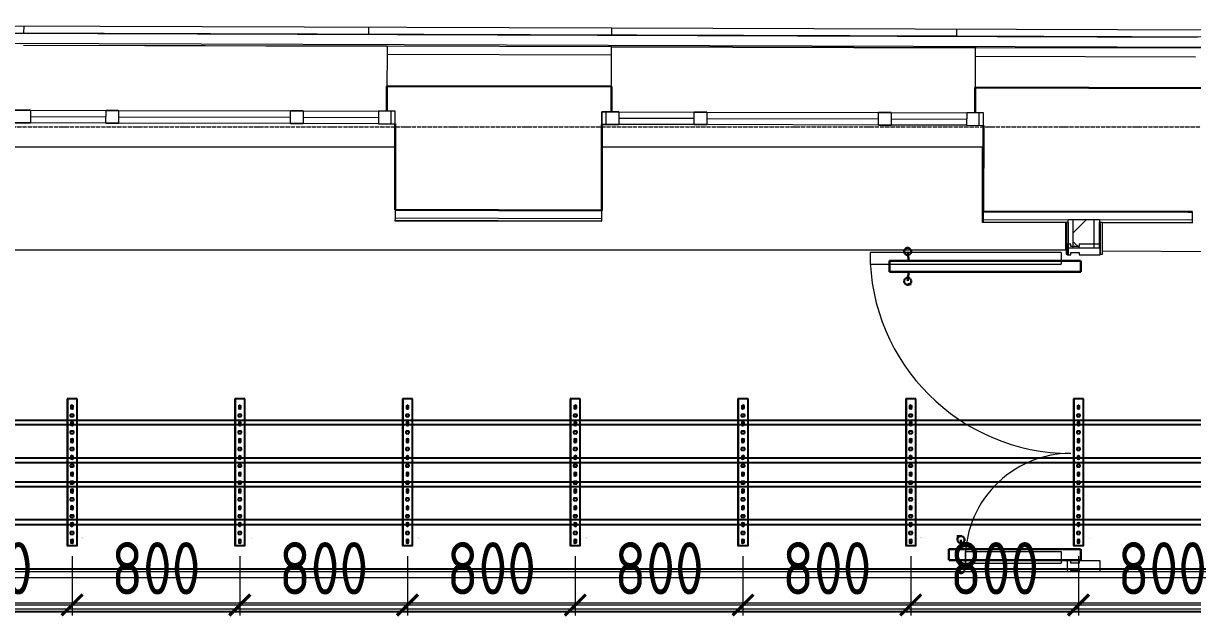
# Model space of a CAD drawing. Header units: millimetres. Extents: x -42533 to 645315, y 3457 to 82611.
# Drawn here: x 435991 to 441569, y 37255 to 40083 of the extents above; entities that cross this region are included whole.
import ezdxf
from ezdxf.enums import TextEntityAlignment as Align

# ---------------------------------------------------------------- set-up
doc = ezdxf.new("R2018")
doc.units = ezdxf.units.MM
doc.linetypes.add('ADSK_Линия сетки', pattern=[25, 20, -2.5, 0, -2.5])
doc.linetypes.add('ADSK_Штриховая_ш3 п1_5', pattern=[4.5, 3, -1.5])
for name, color, linetype in [('00_00_потолок_Панели из стали', 7, 'Continuous'), ('ЭОМ_Лотки авар.', 1, 'Continuous'), ('ЭОМ_Лотки рабочие', 5, 'Continuous')]:
    doc.layers.add(name, color=color, linetype=linetype)
for name, color, linetype, lineweight in [('_ Окна', 7, 'Continuous', 9), ('Витраж', 7, 'Continuous', 9), ('Двери', 7, 'Continuous', 9), ('Окна', 7, 'Continuous', 9), ('Оси', 253, 'Continuous', 9), ('Панели витража', 7, 'Continuous', 9), ('Перекрытие', 7, 'Continuous', 18), ('Стены внутренние', 7, 'Continuous', 18), ('Стены наружные', 7, 'Continuous', 18), ('Стены несущие', 7, 'Continuous', 30), ('Стены отделка', 7, 'Continuous', 30), ('Стены перегородки', 7, 'Continuous', 30), ('Стены штриховка', 7, 'Continuous', 9), ('ШТРИХОВКА', 252, 'Continuous', 15)]:
    doc.layers.add(name, color=color, linetype=linetype, lineweight=lineweight)
doc.layers.add('Линии', color=7, linetype='Continuous', lineweight=9, true_color=0x00a600)
doc.styles.get("Standard").update_dxf_attribs({"font": 'arial.ttf'})
doc.styles.add('М2', font='isocpeur.ttf', dxfattribs={"width": 0.8})
doc.dimstyles.new('М2-100', dxfattribs={"dimtxt": 250, "dimasz": 100, "dimexe": 50, "dimexo": 50, "dimgap": 50, "dimtad": 1, "dimdec": 0, "dimzin": 1, "dimtxsty": 'М2', "dimblk": 'ARCHTICK', "dimcen": 2.5, "dimdle": 50, "dimclre": 256, "dimclrt": 256, "dimadec": 0, "dimazin": 0, "dimtfac": 1, "dimtdec": 0, "dimtix": 1, "dimtmove": 1, "dimatfit": 3, "dimldrblk": 'NONE', "dimfxl": 1, "dimtolj": 1, "dimlwd": 9, "dimlwe": 9, "dimarcsym": 1})

# ---------------------------------------------------------------- blocks, each defined once
blk = doc.blocks.new('План 4 этажа')
at = {"layer": 'Стены внутренние', "lineweight": 9}
h = blk.add_hatch(dxfattribs=at)
h.set_pattern_fill('FP_3', color=8, style=0, pattern_type=2)
h.set_pattern_definition([(45, (591.94, 243.9), (-106.066, 106.066), []), (135, (591.94, 243.9), (-106.066, -106.066), [])])
h.paths.add_polyline_path([(25005.316, 12697.461), (25005.316, 12829.974), (24905.316, 12830.237), (24905.316, 12697.461)])
at = {"layer": '_ Окна', "color": 8, "lineweight": 18}
for p, q in [((19850.797, 13353.546), (19930.796, 13353.335)), ((19930.796, 13353.335), (19930.638, 13293.335)), ((20290.637, 13292.388), (20290.795, 13352.387)), ((20290.795, 13352.387), (20350.795, 13352.229)), ((20350.795, 13352.229), (20350.637, 13292.23)), ((21170.634, 13290.071), (21170.792, 13350.071)), ((21170.792, 13350.071), (21230.792, 13349.913)), ((21230.792, 13349.913), (21230.634, 13289.913)), ((21590.791, 13348.965), (21590.633, 13288.965)), ((21670.79, 13348.754), (21590.791, 13348.965)), ((21670.632, 13288.755), (21670.79, 13348.754)), ((22656.624, 13286.159), (22656.782, 13346.159)), ((22656.782, 13346.159), (22736.782, 13345.948)), ((22736.782, 13345.948), (22736.624, 13285.948)), ((23096.622, 13285), (23096.78, 13345)), ((23096.78, 13345), (23156.78, 13344.842)), ((23156.78, 13344.842), (23156.622, 13284.843)), ((23976.619, 13282.684), (23976.777, 13342.684)), ((23976.777, 13342.684), (24036.777, 13342.526)), ((24036.777, 13342.526), (24036.619, 13282.526)), ((24396.776, 13341.578), (24396.618, 13281.578)), ((24476.776, 13341.367), (24396.776, 13341.578)), ((24476.618, 13281.367), (24476.776, 13341.367)), ((19930.638, 13293.335), (19850.639, 13293.546)), ((20350.637, 13292.23), (20290.637, 13292.388)), ((21230.634, 13289.913), (21170.634, 13290.071)), ((21590.633, 13288.965), (21670.632, 13288.755)), ((22736.624, 13285.948), (22656.624, 13286.159)), ((23156.622, 13284.843), (23096.622, 13285)), ((24036.619, 13282.526), (23976.619, 13282.684)), ((24396.618, 13281.578), (24476.618, 13281.367))]:
    blk.add_line(p, q, dxfattribs=at)
at = {"layer": '_ Окна', "color": 8}
for p, q in [((21650.632, 13288.807), (21650.79, 13348.807)), ((22676.624, 13286.106), (22676.782, 13346.106)), ((24456.618, 13281.42), (24456.776, 13341.42)), ((19930.717, 13323.335), (20290.716, 13322.387)), ((20350.716, 13322.23), (21170.713, 13320.071)), ((21230.713, 13319.913), (21590.712, 13318.965)), ((22736.703, 13315.948), (23096.701, 13315)), ((23156.701, 13314.842), (23976.698, 13312.684)), ((24036.698, 13312.526), (24396.697, 13311.578))]:
    blk.add_line(p, q, dxfattribs=at)
at = {"layer": 'Витраж', "color": 8, "lineweight": 18, "extrusion": (0, 0, -1)}
for p, q in [((24892.816, 12714.652), (24875.816, 12714.652)), ((24875.816, 12714.652), (24875.816, 12664.652)), ((24875.816, 12664.652), (24892.816, 12664.652)), ((24892.816, 12704.652), (24892.816, 12714.652)), ((24932.816, 12704.652), (24892.816, 12704.652)), ((24892.816, 12664.652), (24892.816, 12674.652)), ((24892.816, 12674.652), (24932.816, 12674.652)), ((25032.816, 12714.652), (24932.816, 12714.652)), ((24932.816, 12714.652), (24932.816, 12704.652)), ((24932.816, 12674.652), (24932.816, 12664.652)), ((24932.816, 12664.652), (25032.816, 12664.652)), ((25032.816, 12664.652), (25032.816, 12714.652)), ((24892.816, 11204.652), (24875.816, 11204.652)), ((24875.816, 11204.652), (24875.816, 11154.652)), ((24892.816, 11194.652), (24892.816, 11204.652)), ((24932.816, 11194.652), (24892.816, 11194.652)), ((24892.816, 11154.652), (24892.816, 11164.652)), ((24892.816, 11164.652), (24932.816, 11164.652)), ((25032.816, 11204.652), (24932.816, 11204.652)), ((24932.816, 11204.652), (24932.816, 11194.652)), ((24932.816, 11164.652), (24932.816, 11154.652)), ((25032.816, 11154.652), (25032.816, 11204.652)), ((24875.816, 11154.652), (24892.816, 11154.652)), ((24932.816, 11154.652), (25032.816, 11154.652))]:
    blk.add_line(p, q, dxfattribs=at)
at = {"layer": 'Двери', "color": 8}
for p, q in [((23935.536, 12674.652), (23935.536, 12619.652)), ((24847.816, 12674.652), (23935.536, 12674.652)), ((24847.816, 12674.652), (24847.816, 12619.652)), ((23935.536, 12619.652), (24847.816, 12619.652)), ((24390.494, 11249.652), (24390.494, 11194.652)), ((24390.494, 11249.652), (24847.816, 11249.652)), ((24390.494, 11194.652), (24390.494, 11249.652)), ((24847.816, 11249.652), (24847.816, 11194.652)), ((24390.494, 11194.652), (24847.816, 11194.652))]:
    blk.add_line(p, q, dxfattribs=at)
for centre, radius, start, end in [((24892.816, 12674.652), 957.28, 180, 270), ((24892.816, 11214.652), 502.72, 90, 182.280033)]:
    blk.add_arc(centre, radius, start, end, dxfattribs=at)
at = {"layer": 'Линии', "color": 8, "linetype": 'ADSK_Штриховая_ш3 п1_5', "lineweight": 30}
for p, q in [((24120.306, 12635.413), (24115.158, 12680.118)), ((24028.6, 12582.413), (24027.874, 12635.413)), ((24027.874, 12635.413), (24940.96, 12635.413)), ((24940.96, 12635.413), (24940.96, 12582.413)), ((24940.96, 12582.413), (24028.6, 12582.413)), ((24120.306, 12582.915), (24115.158, 12538.21)), ((24115.158, 12523.551), (24133.457, 12523.551)), ((24369.316, 11323.551), (24349.316, 11323.551)), ((24369.316, 11261.551), (24369.316, 11306.551)), ((24310.9, 11208.551), (24310.9, 11261.551)), ((24310.9, 11261.551), (24940.96, 11261.551)), ((24940.96, 11261.551), (24941.685, 11208.551)), ((24941.685, 11208.551), (24310.9, 11208.551)), ((24369.316, 11208.551), (24369.316, 11163.551))]:
    blk.add_line(p, q, dxfattribs=at)
for centre in [(24115.158, 12680.118), (24115.158, 12538.21), (24369.316, 11306.551), (24369.316, 11163.551)]:
    blk.add_circle(centre, 17, dxfattribs=at)
at = {"layer": 'Окна', "color": 8}
for p, q in [((19930.796, 13353.335), (19850.797, 13353.546)), ((19930.796, 13353.335), (20290.795, 13352.387)), ((20350.795, 13352.229), (20290.795, 13352.387)), ((20350.795, 13352.229), (21170.792, 13350.071)), ((21230.792, 13349.913), (21170.792, 13350.071)), ((21230.792, 13349.913), (21590.791, 13348.965)), ((21670.79, 13348.754), (21590.791, 13348.965)), ((21670.632, 13288.755), (21670.79, 13348.754)), ((22656.782, 13346.159), (22656.624, 13286.159)), ((22736.782, 13345.948), (22656.782, 13346.159)), ((22736.782, 13345.948), (23096.78, 13345)), ((23156.78, 13344.842), (23096.78, 13345)), ((23156.78, 13344.842), (23976.777, 13342.684)), ((24036.777, 13342.526), (23976.777, 13342.684)), ((24036.777, 13342.526), (24396.776, 13341.578)), ((24476.776, 13341.367), (24396.776, 13341.578)), ((24476.618, 13281.367), (24476.776, 13341.367)), ((19850.639, 13293.546), (19930.638, 13293.335)), ((20290.637, 13292.388), (19930.638, 13293.335)), ((20290.637, 13292.388), (20350.637, 13292.23)), ((21170.634, 13290.071), (20350.637, 13292.23)), ((21170.634, 13290.071), (21230.634, 13289.913)), ((21590.633, 13288.965), (21230.634, 13289.913)), ((21590.633, 13288.965), (21670.632, 13288.755)), ((22656.624, 13286.159), (22736.624, 13285.948)), ((23096.622, 13285), (22736.624, 13285.948)), ((23096.622, 13285), (23156.622, 13284.843)), ((23976.619, 13282.684), (23156.622, 13284.843)), ((23976.619, 13282.684), (24036.619, 13282.526)), ((24396.618, 13281.578), (24036.619, 13282.526)), ((24396.618, 13281.578), (24476.618, 13281.367))]:
    blk.add_line(p, q, dxfattribs=at)
at = {"layer": 'Оси', "color": 8, "linetype": 'ADSK_Линия сетки'}
blk.add_line((-10052.178, 13274.489), (56511.792, 13274.489), dxfattribs=at)
at = {"layer": 'Панели витража', "color": 8, "lineweight": 18}
for p, q in [((24892.816, 11164.652), (24892.816, 11157.461)), ((24932.816, 11164.652), (24892.816, 11164.652)), ((24892.816, 11157.461), (24932.816, 11157.461)), ((24932.816, 11157.461), (24932.816, 11164.652))]:
    blk.add_line(p, q, dxfattribs=at)
at = {"layer": 'Перекрытие', "color": 8}
for p, q in [((21669.97, 13176.945), (19850.332, 13176.945)), ((21669.97, 13037.16), (21669.97, 13176.945)), ((24471.781, 13177.867), (22656.339, 13177.867)), ((24471.781, 12818.332), (24471.781, 13177.867)), ((24869.329, 12818.332), (24471.781, 12818.332)), ((24869.329, 12687.413), (24869.329, 12818.332)), ((14086.545, 12687.413), (24869.329, 12687.413)), ((25044.816, 12682.487), (35856.897, 12638.135))]:
    blk.add_line(p, q, dxfattribs=at)
at = {"layer": 'Стены внутренние', "color": 8}
blk.add_line((24475.433, 12831.369), (24471.781, 12831.379), dxfattribs=at)
at = {"layer": 'Стены наружные', "color": 8}
for p, q in [((11516.939, 13749.487), (25496.206, 13702.173)), ((16571.769, 13767.48), (22702.229, 13746.686)), ((24348.549, 13706.102), (18708.58, 13725.232)), ((19898.08, 13756.198), (19897.962, 13721.198)), ((21543.683, 13750.616), (21543.565, 13715.616)), ((22702.229, 13746.686), (22702.11, 13711.687)), ((22702.229, 13746.686), (28326.891, 13727.608)), ((24348.668, 13741.102), (24348.549, 13706.102)), ((30135.462, 13636.471), (11516.939, 13699.487)), ((29973.519, 13687.023), (24348.549, 13706.102)), ((19896.612, 13663.426), (21631.606, 13658.859)), ((19896.983, 13663.425), (19896.986, 13664.425)), ((19896.986, 13664.425), (21631.98, 13659.857)), ((21631.98, 13659.857), (21631.977, 13658.857)), ((22701.973, 13656.041), (22701.976, 13657.041)), ((22701.976, 13657.041), (24436.97, 13652.473)), ((22702.598, 13656.039), (24437.592, 13651.472)), ((24436.97, 13652.473), (24436.967, 13651.473)), ((24475.401, 12819.369), (24471.781, 12819.379))]:
    blk.add_line(p, q, dxfattribs=at)
at = {"layer": 'Стены несущие', "color": 8}
for p, q in [((21631.106, 13468.859), (21630.79, 13348.86)), ((21631.106, 13468.859), (22702.098, 13466.04)), ((22701.782, 13346.04), (22702.098, 13466.04)), ((24437.092, 13461.472), (24436.776, 13341.473)), ((25521.056, 13458.619), (24437.092, 13461.472)), ((21670.632, 13288.755), (21669.553, 12878.756)), ((22655.545, 12876.16), (22656.624, 13286.159)), ((24476.618, 13281.367), (24475.538, 12871.369)), ((22655.545, 12876.16), (21669.553, 12878.756)), ((24475.538, 12871.369), (24475.538, 12871.369)), ((25451.35, 12868.8), (24475.538, 12871.369)), ((25451.35, 12868.8), (25474.502, 12868.739))]:
    blk.add_line(p, q, dxfattribs=at)
at = {"layer": 'Стены отделка', "color": 8, "lineweight": 9}
for p, q in [((21631.501, 13618.859), (21631.106, 13468.859)), ((21631.606, 13658.859), (21631.501, 13618.859)), ((22702.598, 13656.039), (21631.606, 13658.859)), ((22702.098, 13466.04), (22702.598, 13656.039)), ((24437.487, 13611.472), (24437.092, 13461.472)), ((24437.592, 13651.472), (24437.487, 13611.472)), ((24437.487, 13611.472), (24437.487, 13611.472)), ((24442.592, 13651.458), (24437.592, 13651.472)), ((25521.556, 13648.618), (24442.592, 13651.458)), ((21669.448, 12838.756), (21669.416, 12826.756)), ((21669.553, 12878.756), (21669.448, 12838.756)), ((22655.439, 12836.16), (21669.448, 12838.756)), ((22655.408, 12824.16), (22655.439, 12836.16)), ((22655.439, 12836.16), (22655.545, 12876.16)), ((24475.433, 12831.369), (24475.401, 12819.369)), ((24475.538, 12871.369), (24475.433, 12831.369)), ((25474.397, 12828.739), (24475.433, 12831.369)), ((25030.316, 12830.303), (24880.316, 12830.303)), ((25030.316, 12829.908), (25030.316, 12830.303)), ((25474.397, 12828.739), (25474.502, 12868.739)), ((21669.416, 12826.756), (22655.408, 12824.16)), ((24475.401, 12819.369), (24870.816, 12818.328)), ((24870.816, 12818.328), (24870.816, 12667.461)), ((24882.816, 12818.297), (24880.316, 12818.303)), ((24880.316, 12818.303), (24880.316, 12697.461)), ((24882.816, 12667.461), (24882.816, 12818.297)), ((25030.316, 12817.908), (25032.816, 12817.902)), ((25030.316, 12697.461), (25030.316, 12817.908)), ((25032.816, 12817.902), (25032.816, 12667.461)), ((25044.816, 12817.87), (25474.366, 12816.739)), ((25044.816, 12667.461), (25044.816, 12817.87)), ((25474.366, 12816.739), (25474.397, 12828.739)), ((24870.816, 12667.461), (24882.816, 12667.461)), ((24880.316, 12697.461), (25030.316, 12697.461)), ((25032.816, 12667.461), (25044.816, 12667.461)), ((32527.844, 11166.652), (18267.505, 11166.652)), ((32495.844, 10974.652), (18279.505, 10974.652)), ((18441.505, 10962.652), (32415.844, 10962.652))]:
    blk.add_line(p, q, dxfattribs=at)
at = {"layer": 'Стены перегородки', "color": 8, "lineweight": 18}
for p, q in [((32527.844, 11124.652), (18267.505, 11124.652)), ((18267.505, 11004.652), (32577.844, 11004.652))]:
    blk.add_line(p, q, dxfattribs=at)
at = {"layer": 'Стены штриховка', "color": 8}
for p, q in [((22702.493, 13616.039), (21631.501, 13618.859)), ((24437.487, 13611.472), (25488.298, 13608.705)), ((24880.316, 12818.303), (24880.316, 12830.303)), ((24905.316, 12697.461), (24905.316, 12830.303)), ((25005.316, 12697.461), (25005.316, 12830.303)), ((25030.316, 12829.908), (25030.316, 12817.908)), ((21669.421, 12828.756), (22655.413, 12826.16)), ((24475.407, 12821.369), (24880.316, 12820.303)), ((24880.316, 12818.303), (24872.816, 12818.323)), ((24872.816, 12818.323), (24872.816, 12667.461)), ((25030.316, 12819.908), (25474.371, 12818.739)), ((25042.816, 12817.875), (25032.816, 12817.902)), ((25042.816, 12817.875), (25042.816, 12667.461)), ((32527.844, 11164.652), (18267.505, 11164.652)), ((18279.505, 11154.652), (32515.844, 11154.652)), ((18441.505, 10964.652), (32415.844, 10964.652))]:
    blk.add_line(p, q, dxfattribs=at)
blk = doc.blocks.new('*U1397')
at = {"color": 0, "linetype": 'Continuous', "lineweight": 25}
for p, q in [((-78.8, -46976.1), (-78.8, 0)), ((78.8, -46976.1), (78.8, 0))]:
    blk.add_line(p, q, dxfattribs=at)
blk.add_lwpolyline([(100.8, -46976.1), (100.8, 0), (-100.8, 0), (-100.8, -46976.1)], close=True, dxfattribs=at)
at = {"color": 0, "flags": 9}
for tag, p in [('АРТИКУЛ', (-59.7, -11.8)), ('НАИМЕНОВАНИЕ', (-59.1, -7)), ('ПРИМЕЧАНИЕ', (-58.8, -17.3))]:
    blk.add_attdef(tag, text='', height=2.5, dxfattribs=at).set_placement(p, align=Align.TOP_LEFT)
at = {"color": 0, "lineweight": 30, "flags": 104}
for tag, p in [('ВЫСОТА', (-59.6, -20.9)), ('ДЛИНА', (-59.5, -36.1)), ('ТОЛЩИНА', (-59, -31)), ('ШИРИНА', (-58.9, -25.1))]:
    blk.add_attdef(tag, text='', height=2.5, dxfattribs=at).set_placement(p, align=Align.TOP_LEFT)
blk = doc.blocks.new('*U1514')
at = {"color": 0, "linetype": 'Continuous', "lineweight": 25}
for p, q in [((-78.8, -46398.7), (-78.8, 0)), ((78.8, -46398.7), (78.8, 0))]:
    blk.add_line(p, q, dxfattribs=at)
blk.add_lwpolyline([(100.8, -46398.7), (100.8, 0), (-100.8, 0), (-100.8, -46398.7)], close=True, dxfattribs=at)
at = {"color": 0, "flags": 9}
for tag, p in [('АРТИКУЛ', (-59.7, -11.8)), ('НАИМЕНОВАНИЕ', (-59.1, -7)), ('ПРИМЕЧАНИЕ', (-58.8, -17.3))]:
    blk.add_attdef(tag, text='', height=2.5, dxfattribs=at).set_placement(p, align=Align.TOP_LEFT)
at = {"color": 0, "lineweight": 30, "flags": 104}
for tag, p in [('ВЫСОТА', (-59.6, -20.9)), ('ДЛИНА', (-59.5, -36.1)), ('ТОЛЩИНА', (-59, -31)), ('ШИРИНА', (-58.9, -25.1))]:
    blk.add_attdef(tag, text='', height=2.5, dxfattribs=at).set_placement(p, align=Align.TOP_LEFT)
blk = doc.blocks.new('*U45')
at = {"color": 0, "linetype": 'ByBlock', "lineweight": -2}
for points in [[(24, -700), (24, 0), (-24, 0), (-24, -700)], [(-22.5, -700), (-22.5, 0)], [(22.5, -700), (22.5, 0)], [(-24, -700), (24, -700)]]:
    blk.add_lwpolyline(points, dxfattribs=at)
at = {"color": 254, "transparency": 33554483}
blk.add_lwpolyline([(0, 0.7), (0, -2.2)], dxfattribs=at)
at = {"color": 0, "linetype": 'ByBlock', "lineweight": -2}
for points in [[(-6.7, -54.8, 0.345739), (-6.7, -65.2), (6.7, -65.2, 0.345739), (6.7, -54.8)], [(-5.2, -13.3), (-5.2, -26.7, 0.345739), (5.2, -26.7), (5.2, -13.3, 0.345739)], [(-5.2, -93.3), (-5.2, -106.7, 0.345739), (5.2, -106.7), (5.2, -93.3, 0.345739)], [(-6.7, -134.8, 0.345739), (-6.7, -145.2), (6.7, -145.2, 0.345739), (6.7, -134.8)], [(-6.7, -214.8, 0.345739), (-6.7, -225.2), (6.7, -225.2, 0.345739), (6.7, -214.8)], [(-5.2, -173.3), (-5.2, -186.7, 0.345739), (5.2, -186.7), (5.2, -173.3, 0.345739)], [(-5.2, -253.3), (-5.2, -266.7, 0.345739), (5.2, -266.7), (5.2, -253.3, 0.345739)], [(-6.7, -294.8, 0.345739), (-6.7, -305.2), (6.7, -305.2, 0.345739), (6.7, -294.8)], [(-5.2, -333.3), (-5.2, -346.7, 0.345739), (5.2, -346.7), (5.2, -333.3, 0.345739)], [(-6.7, -374.8, 0.345739), (-6.7, -385.2), (6.7, -385.2, 0.345739), (6.7, -374.8)], [(-5.2, -413.3), (-5.2, -426.7, 0.345739), (5.2, -426.7), (5.2, -413.3, 0.345739)], [(-6.7, -454.8, 0.345739), (-6.7, -465.2), (6.7, -465.2, 0.345739), (6.7, -454.8)], [(-5.2, -493.3), (-5.2, -506.7, 0.345739), (5.2, -506.7), (5.2, -493.3, 0.345739)], [(-6.7, -534.8, 0.345739), (-6.7, -545.2), (6.7, -545.2, 0.345739), (6.7, -534.8)], [(-5.2, -573.3), (-5.2, -586.7, 0.345739), (5.2, -586.7), (5.2, -573.3, 0.345739)], [(-6.7, -614.8, 0.345739), (-6.7, -625.2), (6.7, -625.2, 0.345739), (6.7, -614.8)], [(-5.2, -653.3), (-5.2, -666.7, 0.345739), (5.2, -666.7), (5.2, -653.3, 0.345739)]]:
    blk.add_lwpolyline(points, format="xyb", close=True, dxfattribs=at)
at = {"flags": 9}
for tag, p in [('АРТИКУЛ', (-58.9, -24.5)), ('ПРИМЕЧАНИЕ', (-58.3, -30.8)), ('НАИМЕНОВАНИЕ', (-58.2, -19.4))]:
    blk.add_attdef(tag, p, '', height=2.5, dxfattribs=at)
at = {"lineweight": 30, "flags": 104}
blk.add_attdef('ДЛИНА', text='', height=2.5, dxfattribs=at).set_placement((-57.7, -34.6), align=Align.TOP_LEFT)
blk = doc.blocks.new('_ArchTick')
at = {"color": 0, "linetype": 'ByBlock', "lineweight": 70, "const_width": 0.15}
blk.add_lwpolyline([(-0.5, -0.5), (0.5, 0.5)], dxfattribs=at)
blk = doc.blocks.new('*D1653')
at = {"layer": '00_00_потолок_Панели из стали', "lineweight": 9, "transparency": 16777216}
for p, q in [((435422.8, 37544.1), (435422.8, 37260.6)), ((436223, 37543.4), (436223, 37260.6))]:
    blk.add_line(p, q, dxfattribs=at)
at = {"layer": '00_00_потолок_Панели из стали', "color": 0, "lineweight": 9, "transparency": 16777216}
blk.add_line((436273, 37310.6), (435372.8, 37310.6), dxfattribs=at)
at = {"layer": 'Defpoints', "color": 0, "transparency": 16777216}
for p in [(435422.8, 37594.1), (436223, 37593.4), (435422.8, 37310.6)]:
    blk.add_point(p, dxfattribs=at)
at = {"layer": '00_00_потолок_Панели из стали', "color": 0, "lineweight": 9, "transparency": 16777216, "xscale": 100, "yscale": 100, "zscale": 100, "rotation": 180}
blk.add_blockref('_ArchTick', (435422.8, 37310.6), dxfattribs=at)
at = {"layer": '00_00_потолок_Панели из стали', "color": 0, "lineweight": 9, "transparency": 16777216, "xscale": 100, "yscale": 100, "zscale": 100}
blk.add_blockref('_ArchTick', (436223, 37310.6), dxfattribs=at)
at = {"layer": '00_00_потолок_Панели из стали', "transparency": 16777216, "insert": (435822.9, 37485.6), "char_height": 250, "attachment_point": 5, "style": 'М2'}
blk.add_mtext('\\A1;800', dxfattribs=at)
blk = doc.blocks.new('_None')
blk = doc.blocks.new('*D1654')
at = {"layer": '00_00_потолок_Панели из стали', "lineweight": 9, "transparency": 16777216}
for p, q in [((436223, 37544.1), (436223, 37260.6)), ((437023.2, 37543.4), (437023.2, 37260.6))]:
    blk.add_line(p, q, dxfattribs=at)
at = {"layer": '00_00_потолок_Панели из стали', "color": 0, "lineweight": 9, "transparency": 16777216}
blk.add_line((437073.2, 37310.6), (436173, 37310.6), dxfattribs=at)
at = {"layer": 'Defpoints', "color": 0, "transparency": 16777216}
for p in [(436223, 37594.1), (437023.2, 37593.4), (436223, 37310.6)]:
    blk.add_point(p, dxfattribs=at)
at = {"layer": '00_00_потолок_Панели из стали', "color": 0, "lineweight": 9, "transparency": 16777216, "xscale": 100, "yscale": 100, "zscale": 100, "rotation": 180}
blk.add_blockref('_ArchTick', (436223, 37310.6), dxfattribs=at)
at = {"layer": '00_00_потолок_Панели из стали', "color": 0, "lineweight": 9, "transparency": 16777216, "xscale": 100, "yscale": 100, "zscale": 100}
blk.add_blockref('_ArchTick', (437023.2, 37310.6), dxfattribs=at)
at = {"layer": '00_00_потолок_Панели из стали', "transparency": 16777216, "insert": (436623.1, 37485.6), "char_height": 250, "attachment_point": 5, "style": 'М2'}
blk.add_mtext('\\A1;800', dxfattribs=at)
blk = doc.blocks.new('*D1655')
at = {"layer": '00_00_потолок_Панели из стали', "lineweight": 9, "transparency": 16777216}
for p, q in [((437023.2, 37544.1), (437023.2, 37260.6)), ((437823.4, 37543.4), (437823.4, 37260.6))]:
    blk.add_line(p, q, dxfattribs=at)
at = {"layer": '00_00_потолок_Панели из стали', "color": 0, "lineweight": 9, "transparency": 16777216}
blk.add_line((437873.4, 37310.6), (436973.2, 37310.6), dxfattribs=at)
at = {"layer": 'Defpoints', "color": 0, "transparency": 16777216}
for p in [(437023.2, 37594.1), (437823.4, 37593.4), (437023.2, 37310.6)]:
    blk.add_point(p, dxfattribs=at)
at = {"layer": '00_00_потолок_Панели из стали', "color": 0, "lineweight": 9, "transparency": 16777216, "xscale": 100, "yscale": 100, "zscale": 100, "rotation": 180}
blk.add_blockref('_ArchTick', (437023.2, 37310.6), dxfattribs=at)
at = {"layer": '00_00_потолок_Панели из стали', "color": 0, "lineweight": 9, "transparency": 16777216, "xscale": 100, "yscale": 100, "zscale": 100}
blk.add_blockref('_ArchTick', (437823.4, 37310.6), dxfattribs=at)
at = {"layer": '00_00_потолок_Панели из стали', "transparency": 16777216, "insert": (437423.3, 37485.6), "char_height": 250, "attachment_point": 5, "style": 'М2'}
blk.add_mtext('\\A1;800', dxfattribs=at)
blk = doc.blocks.new('*D1666')
at = {"layer": '00_00_потолок_Панели из стали', "lineweight": 9, "transparency": 16777216}
for p, q in [((437823.4, 37544.1), (437823.4, 37260.6)), ((438623.6, 37543.4), (438623.6, 37260.6))]:
    blk.add_line(p, q, dxfattribs=at)
at = {"layer": '00_00_потолок_Панели из стали', "color": 0, "lineweight": 9, "transparency": 16777216}
blk.add_line((438673.6, 37310.6), (437773.4, 37310.6), dxfattribs=at)
at = {"layer": 'Defpoints', "color": 0, "transparency": 16777216}
for p in [(437823.4, 37594.1), (438623.6, 37593.4), (437823.4, 37310.6)]:
    blk.add_point(p, dxfattribs=at)
at = {"layer": '00_00_потолок_Панели из стали', "color": 0, "lineweight": 9, "transparency": 16777216, "xscale": 100, "yscale": 100, "zscale": 100, "rotation": 180}
blk.add_blockref('_ArchTick', (437823.4, 37310.6), dxfattribs=at)
at = {"layer": '00_00_потолок_Панели из стали', "color": 0, "lineweight": 9, "transparency": 16777216, "xscale": 100, "yscale": 100, "zscale": 100}
blk.add_blockref('_ArchTick', (438623.6, 37310.6), dxfattribs=at)
at = {"layer": '00_00_потолок_Панели из стали', "transparency": 16777216, "insert": (438223.5, 37485.6), "char_height": 250, "attachment_point": 5, "style": 'М2'}
blk.add_mtext('\\A1;800', dxfattribs=at)
blk = doc.blocks.new('*D1667')
at = {"layer": '00_00_потолок_Панели из стали', "lineweight": 9, "transparency": 16777216}
for p, q in [((438623.6, 37544.1), (438623.6, 37260.6)), ((439423.8, 37543.4), (439423.8, 37260.6))]:
    blk.add_line(p, q, dxfattribs=at)
at = {"layer": '00_00_потолок_Панели из стали', "color": 0, "lineweight": 9, "transparency": 16777216}
blk.add_line((439473.8, 37310.6), (438573.6, 37310.6), dxfattribs=at)
at = {"layer": 'Defpoints', "color": 0, "transparency": 16777216}
for p in [(438623.6, 37594.1), (439423.8, 37593.4), (438623.6, 37310.6)]:
    blk.add_point(p, dxfattribs=at)
at = {"layer": '00_00_потолок_Панели из стали', "color": 0, "lineweight": 9, "transparency": 16777216, "xscale": 100, "yscale": 100, "zscale": 100, "rotation": 180}
blk.add_blockref('_ArchTick', (438623.6, 37310.6), dxfattribs=at)
at = {"layer": '00_00_потолок_Панели из стали', "color": 0, "lineweight": 9, "transparency": 16777216, "xscale": 100, "yscale": 100, "zscale": 100}
blk.add_blockref('_ArchTick', (439423.8, 37310.6), dxfattribs=at)
at = {"layer": '00_00_потолок_Панели из стали', "transparency": 16777216, "insert": (439023.7, 37485.6), "char_height": 250, "attachment_point": 5, "style": 'М2'}
blk.add_mtext('\\A1;800', dxfattribs=at)
blk = doc.blocks.new('*D1668')
at = {"layer": '00_00_потолок_Панели из стали', "lineweight": 9, "transparency": 16777216}
for p, q in [((439423.8, 37544.1), (439423.8, 37260.6)), ((440224, 37543.4), (440224, 37260.6))]:
    blk.add_line(p, q, dxfattribs=at)
at = {"layer": '00_00_потолок_Панели из стали', "color": 0, "lineweight": 9, "transparency": 16777216}
blk.add_line((440274, 37310.6), (439373.8, 37310.6), dxfattribs=at)
at = {"layer": 'Defpoints', "color": 0, "transparency": 16777216}
for p in [(439423.8, 37594.1), (440224, 37593.4), (439423.8, 37310.6)]:
    blk.add_point(p, dxfattribs=at)
at = {"layer": '00_00_потолок_Панели из стали', "color": 0, "lineweight": 9, "transparency": 16777216, "xscale": 100, "yscale": 100, "zscale": 100, "rotation": 180}
blk.add_blockref('_ArchTick', (439423.8, 37310.6), dxfattribs=at)
at = {"layer": '00_00_потолок_Панели из стали', "color": 0, "lineweight": 9, "transparency": 16777216, "xscale": 100, "yscale": 100, "zscale": 100}
blk.add_blockref('_ArchTick', (440224, 37310.6), dxfattribs=at)
at = {"layer": '00_00_потолок_Панели из стали', "transparency": 16777216, "insert": (439823.9, 37485.6), "char_height": 250, "attachment_point": 5, "style": 'М2'}
blk.add_mtext('\\A1;800', dxfattribs=at)
blk = doc.blocks.new('*D1669')
at = {"layer": '00_00_потолок_Панели из стали', "lineweight": 9, "transparency": 16777216}
for p, q in [((440224, 37544.1), (440224, 37260.6)), ((441024.2, 37543.4), (441024.2, 37260.6))]:
    blk.add_line(p, q, dxfattribs=at)
at = {"layer": '00_00_потолок_Панели из стали', "color": 0, "lineweight": 9, "transparency": 16777216}
blk.add_line((441074.2, 37310.6), (440174, 37310.6), dxfattribs=at)
at = {"layer": 'Defpoints', "color": 0, "transparency": 16777216}
for p in [(440224, 37594.1), (441024.2, 37593.4), (440224, 37310.6)]:
    blk.add_point(p, dxfattribs=at)
at = {"layer": '00_00_потолок_Панели из стали', "color": 0, "lineweight": 9, "transparency": 16777216, "xscale": 100, "yscale": 100, "zscale": 100, "rotation": 180}
blk.add_blockref('_ArchTick', (440224, 37310.6), dxfattribs=at)
at = {"layer": '00_00_потолок_Панели из стали', "color": 0, "lineweight": 9, "transparency": 16777216, "xscale": 100, "yscale": 100, "zscale": 100}
blk.add_blockref('_ArchTick', (441024.2, 37310.6), dxfattribs=at)
at = {"layer": '00_00_потолок_Панели из стали', "transparency": 16777216, "insert": (440624.1, 37485.6), "char_height": 250, "attachment_point": 5, "style": 'М2'}
blk.add_mtext('\\A1;800', dxfattribs=at)
blk = doc.blocks.new('*D1670')
at = {"layer": '00_00_потолок_Панели из стали', "lineweight": 9, "transparency": 16777216}
for p, q in [((441024.2, 37544.1), (441024.2, 37260.6)), ((441824.4, 37543.4), (441824.4, 37260.6))]:
    blk.add_line(p, q, dxfattribs=at)
at = {"layer": '00_00_потолок_Панели из стали', "color": 0, "lineweight": 9, "transparency": 16777216}
blk.add_line((441874.4, 37310.6), (440974.2, 37310.6), dxfattribs=at)
at = {"layer": 'Defpoints', "color": 0, "transparency": 16777216}
for p in [(441024.2, 37594.1), (441824.4, 37593.4), (441024.2, 37310.6)]:
    blk.add_point(p, dxfattribs=at)
at = {"layer": '00_00_потолок_Панели из стали', "color": 0, "lineweight": 9, "transparency": 16777216, "xscale": 100, "yscale": 100, "zscale": 100, "rotation": 180}
blk.add_blockref('_ArchTick', (441024.2, 37310.6), dxfattribs=at)
at = {"layer": '00_00_потолок_Панели из стали', "color": 0, "lineweight": 9, "transparency": 16777216, "xscale": 100, "yscale": 100, "zscale": 100}
blk.add_blockref('_ArchTick', (441824.4, 37310.6), dxfattribs=at)
at = {"layer": '00_00_потолок_Панели из стали', "transparency": 16777216, "insert": (441424.3, 37485.6), "char_height": 250, "attachment_point": 5, "style": 'М2'}
blk.add_mtext('\\A1;800', dxfattribs=at)

msp = doc.modelspace()

# ---------------------------------------------------------------- block references
at = {"layer": 'ШТРИХОВКА'}
msp.add_blockref('План 4 этажа', (416094.2, 26315.8), dxfattribs=at)
at = {"layer": 'ЭОМ_Лотки авар.', "color": 1, "rotation": 90}
msp.add_blockref('*U1514', (417741, 38090), dxfattribs=at)
at = {"layer": 'ЭОМ_Лотки рабочие'}
ref = msp.add_blockref('*U45', (436223, 37594.1), dxfattribs=dict(at, rotation=180))
lines = msp.add_mtext('700 мм', dxfattribs={"layer": '0', "insert": (436280.7, 37628.7), "char_height": 2.5, "attachment_point": 1, "rotation": 180})
ref.add_attrib('ДЛИНА', '', (436280.7, 37628.7)).embed_mtext(lines)
ref = msp.add_blockref('*U45', (437023.2, 37594.1), dxfattribs=dict(at, rotation=180))
lines = msp.add_mtext('700 мм', dxfattribs={"layer": '0', "insert": (437080.9, 37628.7), "char_height": 2.5, "attachment_point": 1, "rotation": 180})
ref.add_attrib('ДЛИНА', '', (437080.9, 37628.7)).embed_mtext(lines)
ref = msp.add_blockref('*U45', (437823.4, 37594.1), dxfattribs=dict(at, rotation=180))
lines = msp.add_mtext('700 мм', dxfattribs={"layer": '0', "insert": (437881.1, 37628.7), "char_height": 2.5, "attachment_point": 1, "rotation": 180})
ref.add_attrib('ДЛИНА', '', (437881.1, 37628.7)).embed_mtext(lines)
ref = msp.add_blockref('*U45', (438623.6, 37594.1), dxfattribs=dict(at, rotation=180))
lines = msp.add_mtext('700 мм', dxfattribs={"layer": '0', "insert": (438681.3, 37628.7), "char_height": 2.5, "attachment_point": 1, "rotation": 180})
ref.add_attrib('ДЛИНА', '', (438681.3, 37628.7)).embed_mtext(lines)
ref = msp.add_blockref('*U45', (439423.8, 37594.1), dxfattribs=dict(at, rotation=180))
lines = msp.add_mtext('700 мм', dxfattribs={"layer": '0', "insert": (439481.5, 37628.7), "char_height": 2.5, "attachment_point": 1, "rotation": 180})
ref.add_attrib('ДЛИНА', '', (439481.5, 37628.7)).embed_mtext(lines)
ref = msp.add_blockref('*U45', (440224, 37594.1), dxfattribs=dict(at, rotation=180))
lines = msp.add_mtext('700 мм', dxfattribs={"layer": '0', "insert": (440281.7, 37628.7), "char_height": 2.5, "attachment_point": 1, "rotation": 180})
ref.add_attrib('ДЛИНА', '', (440281.7, 37628.7)).embed_mtext(lines)
ref = msp.add_blockref('*U45', (441024.2, 37594.1), dxfattribs=dict(at, rotation=180))
lines = msp.add_mtext('700 мм', dxfattribs={"layer": '0', "insert": (441081.9, 37628.7), "char_height": 2.5, "attachment_point": 1, "rotation": 180})
ref.add_attrib('ДЛИНА', '', (441081.9, 37628.7)).embed_mtext(lines)
at = {"layer": 'ЭОМ_Лотки рабочие', "rotation": 90}
msp.add_blockref('*U1397', (417463.1, 37795.3), dxfattribs=at)

# ---------------------------------------------------------------- dimensions: what is measured, and where the dimension line sits
at = {"layer": '00_00_потолок_Панели из стали'}
for base, p1, p2, picture, middle in [((435422.8, 37310.6), (436223, 37593.4), (435422.8, 37594.1), '*D1653', (435822.9, 37485.6)), ((436223, 37310.6), (437023.2, 37593.4), (436223, 37594.1), '*D1654', (436623.1, 37485.6)), ((437023.2, 37310.6), (437823.4, 37593.4), (437023.2, 37594.1), '*D1655', (437423.3, 37485.6)), ((437823.4, 37310.6), (438623.6, 37593.4), (437823.4, 37594.1), '*D1666', (438223.5, 37485.6)), ((438623.6, 37310.6), (439423.8, 37593.4), (438623.6, 37594.1), '*D1667', (439023.7, 37485.6)), ((439423.8, 37310.6), (440224, 37593.4), (439423.8, 37594.1), '*D1668', (439823.9, 37485.6)), ((440224, 37310.6), (441024.2, 37593.4), (440224, 37594.1), '*D1669', (440624.1, 37485.6)), ((441024.2, 37310.6), (441824.4, 37593.4), (441024.2, 37594.1), '*D1670', (441424.3, 37485.6))]:
    dim = msp.add_linear_dim(base=base, p1=p1, p2=p2, dimstyle='М2-100', dxfattribs=at)
    dim.commit()
    dim.dimension.update_dxf_attribs({"geometry": picture, "text_midpoint": middle})

doc.saveas('drawing.dxf')
